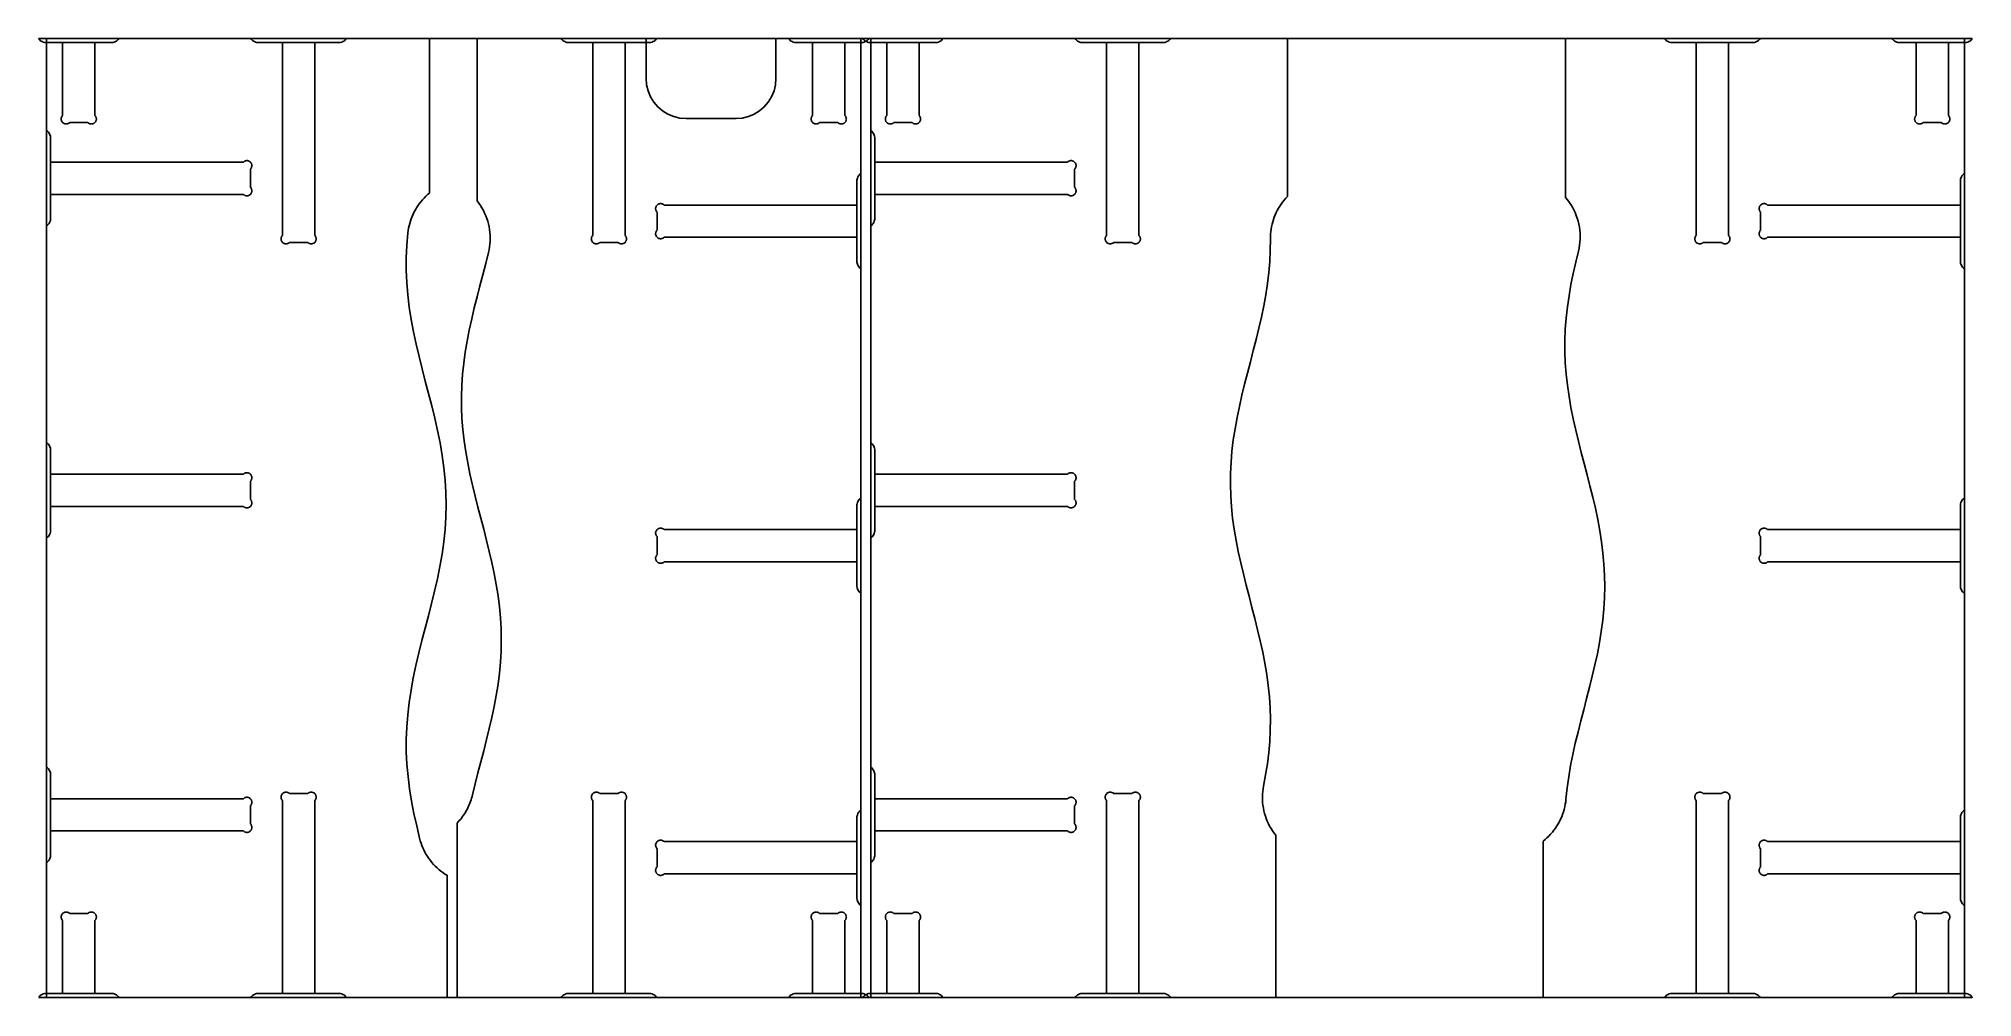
# Model space of a CAD drawing. Header units: inches. Extents: x -0.4 to 96.4, y 0 to 48.
import ezdxf

# ---------------------------------------------------------------- set-up
doc = ezdxf.new("R2010")
doc.units = ezdxf.units.IN

msp = doc.modelspace()

# ---------------------------------------------------------------- linework, layer by layer
at = {"layer": 'BRACKET_CUT_LINE', "color": 4}
for p, q in [((0.8, 47.8), (2.415, 47.8)), ((11.805, 47.8), (13.42, 47.8)), ((27.339, 47.8), (28.954, 47.8)), ((38.344, 47.8), (39.959, 47.8)), ((42.059, 47.8), (43.674, 47.8)), ((53.064, 47.8), (54.679, 47.8)), ((82.58, 47.8), (84.195, 47.8)), ((93.585, 47.8), (95.2, 47.8)), ((0.2, 40.205), (0.2, 41.82)), ((41.459, 40.205), (41.459, 41.82)), ((40.559, 39.67), (40.559, 38.055)), ((95.8, 39.67), (95.8, 38.055)), ((0.2, 24.58), (0.2, 26.195)), ((41.459, 24.58), (41.459, 26.195)), ((40.559, 23.42), (40.559, 21.805)), ((95.8, 23.42), (95.8, 21.805)), ((0.2, 8.33), (0.2, 9.945)), ((41.459, 8.33), (41.459, 9.945)), ((40.559, 7.795), (40.559, 6.18)), ((95.8, 7.795), (95.8, 6.18)), ((2.415, 0.2), (0.8, 0.2)), ((13.42, 0.2), (11.805, 0.2)), ((28.954, 0.2), (27.339, 0.2)), ((39.959, 0.2), (38.344, 0.2)), ((43.674, 0.2), (42.059, 0.2)), ((54.679, 0.2), (53.064, 0.2)), ((84.195, 0.2), (82.58, 0.2)), ((95.2, 0.2), (93.585, 0.2))]:
    msp.add_line(p, q, dxfattribs=at)
at = {"layer": 'BRACKET_OUTLINE', "color": 6}
for points in [[(3.615, 48), (3.578, 47.956), (3.535, 47.916), (3.489, 47.882), (3.439, 47.853), (3.385, 47.83), (3.33, 47.813), (3.273, 47.803), (3.215, 47.8), (2.415, 47.8), (2.415, 44.154), (2.431, 44.135), (2.446, 44.116), (2.459, 44.095), (2.469, 44.072), (2.477, 44.049), (2.483, 44.026), (2.487, 44.001), (2.488, 43.977), (2.487, 43.952), (2.483, 43.928), (2.477, 43.904), (2.469, 43.881), (2.459, 43.859), (2.446, 43.838), (2.431, 43.818), (2.415, 43.8), (2.397, 43.784), (2.377, 43.769), (2.356, 43.756), (2.334, 43.746), (2.311, 43.738), (2.287, 43.732), (2.263, 43.728), (2.238, 43.727), (2.214, 43.728), (2.189, 43.732), (2.166, 43.738), (2.143, 43.746), (2.12, 43.756), (2.099, 43.769), (2.08, 43.784), (2.061, 43.8), (1.154, 43.8), (1.135, 43.784), (1.116, 43.769), (1.095, 43.756), (1.072, 43.746), (1.049, 43.738), (1.026, 43.732), (1.001, 43.728), (0.977, 43.727), (0.952, 43.728), (0.928, 43.732), (0.904, 43.738), (0.881, 43.746), (0.859, 43.756), (0.838, 43.769), (0.818, 43.784), (0.8, 43.8), (0.784, 43.818), (0.769, 43.838), (0.756, 43.859), (0.746, 43.881), (0.738, 43.904), (0.732, 43.928), (0.728, 43.952), (0.727, 43.977), (0.728, 44.001), (0.732, 44.026), (0.738, 44.049), (0.746, 44.072), (0.756, 44.095), (0.769, 44.116), (0.784, 44.135), (0.8, 44.154), (0.8, 47.8), (0, 47.8), (-0.058, 47.803), (-0.115, 47.813), (-0.17, 47.83), (-0.224, 47.853), (-0.274, 47.882), (-0.32, 47.916), (-0.363, 47.956), (-0.4, 48), (3.615, 48)], [(15, 48), (14.963, 47.956), (14.92, 47.916), (14.874, 47.882), (14.824, 47.853), (14.77, 47.83), (14.715, 47.813), (14.658, 47.803), (14.6, 47.8), (13.42, 47.8), (13.42, 38.154), (13.436, 38.135), (13.451, 38.116), (13.464, 38.095), (13.474, 38.072), (13.482, 38.049), (13.488, 38.026), (13.492, 38.001), (13.493, 37.977), (13.492, 37.952), (13.488, 37.928), (13.482, 37.904), (13.474, 37.881), (13.464, 37.859), (13.451, 37.838), (13.436, 37.818), (13.42, 37.8), (13.402, 37.784), (13.382, 37.769), (13.361, 37.756), (13.339, 37.746), (13.316, 37.738), (13.292, 37.732), (13.268, 37.728), (13.243, 37.727), (13.219, 37.728), (13.194, 37.732), (13.171, 37.738), (13.148, 37.746), (13.125, 37.756), (13.104, 37.769), (13.085, 37.784), (13.066, 37.8), (12.159, 37.8), (12.14, 37.784), (12.121, 37.769), (12.1, 37.756), (12.077, 37.746), (12.054, 37.738), (12.031, 37.732), (12.006, 37.728), (11.982, 37.727), (11.957, 37.728), (11.933, 37.732), (11.909, 37.738), (11.886, 37.746), (11.864, 37.756), (11.843, 37.769), (11.823, 37.784), (11.805, 37.8), (11.789, 37.818), (11.774, 37.838), (11.761, 37.859), (11.751, 37.881), (11.743, 37.904), (11.737, 37.928), (11.733, 37.952), (11.732, 37.977), (11.733, 38.001), (11.737, 38.026), (11.743, 38.049), (11.751, 38.072), (11.761, 38.095), (11.774, 38.116), (11.789, 38.135), (11.805, 38.154), (11.805, 47.8), (10.625, 47.8), (10.567, 47.803), (10.51, 47.813), (10.455, 47.83), (10.401, 47.853), (10.351, 47.882), (10.305, 47.916), (10.262, 47.956), (10.225, 48), (15, 48)], [(30.534, 48), (30.497, 47.956), (30.455, 47.916), (30.408, 47.882), (30.358, 47.853), (30.305, 47.83), (30.249, 47.813), (30.192, 47.803), (30.134, 47.8), (28.954, 47.8), (28.954, 38.154), (28.971, 38.135), (28.985, 38.116), (28.998, 38.095), (29.009, 38.072), (29.017, 38.049), (29.023, 38.026), (29.026, 38.001), (29.028, 37.977), (29.026, 37.952), (29.023, 37.928), (29.017, 37.904), (29.009, 37.881), (28.998, 37.859), (28.985, 37.838), (28.971, 37.818), (28.954, 37.8), (28.936, 37.784), (28.917, 37.769), (28.895, 37.756), (28.873, 37.746), (28.85, 37.738), (28.826, 37.732), (28.802, 37.728), (28.778, 37.727), (28.753, 37.728), (28.729, 37.732), (28.705, 37.738), (28.682, 37.746), (28.66, 37.756), (28.639, 37.769), (28.619, 37.784), (28.601, 37.8), (27.693, 37.8), (27.675, 37.784), (27.655, 37.769), (27.634, 37.756), (27.612, 37.746), (27.589, 37.738), (27.565, 37.732), (27.541, 37.728), (27.516, 37.727), (27.492, 37.728), (27.467, 37.732), (27.444, 37.738), (27.421, 37.746), (27.398, 37.756), (27.377, 37.769), (27.358, 37.784), (27.339, 37.8), (27.323, 37.818), (27.308, 37.838), (27.296, 37.859), (27.285, 37.881), (27.277, 37.904), (27.271, 37.928), (27.267, 37.952), (27.266, 37.977), (27.267, 38.001), (27.271, 38.026), (27.277, 38.049), (27.285, 38.072), (27.296, 38.095), (27.308, 38.116), (27.323, 38.135), (27.339, 38.154), (27.339, 47.8), (26.159, 47.8), (26.102, 47.803), (26.045, 47.813), (25.989, 47.83), (25.936, 47.853), (25.886, 47.882), (25.839, 47.916), (25.797, 47.956), (25.759, 48), (30.534, 48)], [(41.159, 48), (41.122, 47.956), (41.08, 47.916), (41.033, 47.882), (40.983, 47.853), (40.93, 47.83), (40.874, 47.813), (40.817, 47.803), (40.759, 47.8), (39.959, 47.8), (39.959, 44.154), (39.976, 44.135), (39.99, 44.116), (40.003, 44.095), (40.014, 44.072), (40.022, 44.049), (40.028, 44.026), (40.031, 44.001), (40.033, 43.977), (40.031, 43.952), (40.028, 43.928), (40.022, 43.904), (40.014, 43.881), (40.003, 43.859), (39.99, 43.838), (39.976, 43.818), (39.959, 43.8), (39.941, 43.784), (39.922, 43.769), (39.9, 43.756), (39.878, 43.746), (39.855, 43.738), (39.831, 43.732), (39.807, 43.728), (39.783, 43.727), (39.758, 43.728), (39.734, 43.732), (39.71, 43.738), (39.687, 43.746), (39.665, 43.756), (39.644, 43.769), (39.624, 43.784), (39.606, 43.8), (38.698, 43.8), (38.68, 43.784), (38.66, 43.769), (38.639, 43.756), (38.617, 43.746), (38.594, 43.738), (38.57, 43.732), (38.546, 43.728), (38.521, 43.727), (38.497, 43.728), (38.472, 43.732), (38.449, 43.738), (38.426, 43.746), (38.403, 43.756), (38.382, 43.769), (38.363, 43.784), (38.344, 43.8), (38.328, 43.818), (38.313, 43.838), (38.301, 43.859), (38.29, 43.881), (38.282, 43.904), (38.276, 43.928), (38.272, 43.952), (38.271, 43.977), (38.272, 44.001), (38.276, 44.026), (38.282, 44.049), (38.29, 44.072), (38.301, 44.095), (38.313, 44.116), (38.328, 44.135), (38.344, 44.154), (38.344, 47.8), (37.544, 47.8), (37.487, 47.803), (37.43, 47.813), (37.374, 47.83), (37.321, 47.853), (37.271, 47.882), (37.224, 47.916), (37.182, 47.956), (37.144, 48), (41.159, 48)], [(44.874, 48), (44.837, 47.956), (44.795, 47.916), (44.748, 47.882), (44.698, 47.853), (44.645, 47.83), (44.589, 47.813), (44.532, 47.803), (44.474, 47.8), (43.674, 47.8), (43.674, 44.154), (43.691, 44.135), (43.705, 44.116), (43.718, 44.095), (43.729, 44.072), (43.737, 44.049), (43.743, 44.026), (43.746, 44.001), (43.748, 43.977), (43.746, 43.952), (43.743, 43.928), (43.737, 43.904), (43.729, 43.881), (43.718, 43.859), (43.705, 43.838), (43.691, 43.818), (43.674, 43.8), (43.656, 43.784), (43.637, 43.769), (43.615, 43.756), (43.593, 43.746), (43.57, 43.738), (43.546, 43.732), (43.522, 43.728), (43.498, 43.727), (43.473, 43.728), (43.449, 43.732), (43.425, 43.738), (43.402, 43.746), (43.38, 43.756), (43.359, 43.769), (43.339, 43.784), (43.321, 43.8), (42.413, 43.8), (42.395, 43.784), (42.375, 43.769), (42.354, 43.756), (42.332, 43.746), (42.309, 43.738), (42.285, 43.732), (42.261, 43.728), (42.236, 43.727), (42.212, 43.728), (42.187, 43.732), (42.164, 43.738), (42.141, 43.746), (42.118, 43.756), (42.097, 43.769), (42.078, 43.784), (42.059, 43.8), (42.043, 43.818), (42.028, 43.838), (42.016, 43.859), (42.005, 43.881), (41.997, 43.904), (41.991, 43.928), (41.987, 43.952), (41.986, 43.977), (41.987, 44.001), (41.991, 44.026), (41.997, 44.049), (42.005, 44.072), (42.016, 44.095), (42.028, 44.116), (42.043, 44.135), (42.059, 44.154), (42.059, 47.8), (41.259, 47.8), (41.202, 47.803), (41.145, 47.813), (41.089, 47.83), (41.036, 47.853), (40.986, 47.882), (40.939, 47.916), (40.897, 47.956), (40.859, 48), (44.874, 48)], [(56.259, 48), (56.222, 47.956), (56.18, 47.916), (56.133, 47.882), (56.083, 47.853), (56.03, 47.83), (55.974, 47.813), (55.917, 47.803), (55.859, 47.8), (54.679, 47.8), (54.679, 38.154), (54.696, 38.135), (54.71, 38.116), (54.723, 38.095), (54.734, 38.072), (54.742, 38.049), (54.748, 38.026), (54.751, 38.001), (54.753, 37.977), (54.751, 37.952), (54.748, 37.928), (54.742, 37.904), (54.734, 37.881), (54.723, 37.859), (54.71, 37.838), (54.696, 37.818), (54.679, 37.8), (54.661, 37.784), (54.642, 37.769), (54.62, 37.756), (54.598, 37.746), (54.575, 37.738), (54.551, 37.732), (54.527, 37.728), (54.503, 37.727), (54.478, 37.728), (54.454, 37.732), (54.43, 37.738), (54.407, 37.746), (54.385, 37.756), (54.364, 37.769), (54.344, 37.784), (54.326, 37.8), (53.418, 37.8), (53.4, 37.784), (53.38, 37.769), (53.359, 37.756), (53.337, 37.746), (53.314, 37.738), (53.29, 37.732), (53.266, 37.728), (53.241, 37.727), (53.217, 37.728), (53.192, 37.732), (53.169, 37.738), (53.146, 37.746), (53.123, 37.756), (53.102, 37.769), (53.083, 37.784), (53.064, 37.8), (53.048, 37.818), (53.033, 37.838), (53.021, 37.859), (53.01, 37.881), (53.002, 37.904), (52.996, 37.928), (52.992, 37.952), (52.991, 37.977), (52.992, 38.001), (52.996, 38.026), (53.002, 38.049), (53.01, 38.072), (53.021, 38.095), (53.033, 38.116), (53.048, 38.135), (53.064, 38.154), (53.064, 47.8), (51.884, 47.8), (51.827, 47.803), (51.77, 47.813), (51.714, 47.83), (51.661, 47.853), (51.611, 47.882), (51.564, 47.916), (51.522, 47.956), (51.484, 48), (56.259, 48)], [(85.775, 48), (85.738, 47.956), (85.695, 47.916), (85.649, 47.882), (85.599, 47.853), (85.545, 47.83), (85.49, 47.813), (85.433, 47.803), (85.375, 47.8), (84.195, 47.8), (84.195, 38.154), (84.211, 38.135), (84.226, 38.116), (84.239, 38.095), (84.249, 38.072), (84.257, 38.049), (84.263, 38.026), (84.267, 38.001), (84.268, 37.977), (84.267, 37.952), (84.263, 37.928), (84.257, 37.904), (84.249, 37.881), (84.239, 37.859), (84.226, 37.838), (84.211, 37.818), (84.195, 37.8), (84.177, 37.784), (84.157, 37.769), (84.136, 37.756), (84.114, 37.746), (84.091, 37.738), (84.067, 37.732), (84.043, 37.728), (84.018, 37.727), (83.994, 37.728), (83.969, 37.732), (83.946, 37.738), (83.923, 37.746), (83.9, 37.756), (83.879, 37.769), (83.86, 37.784), (83.841, 37.8), (82.934, 37.8), (82.915, 37.784), (82.896, 37.769), (82.875, 37.756), (82.852, 37.746), (82.829, 37.738), (82.806, 37.732), (82.781, 37.728), (82.757, 37.727), (82.732, 37.728), (82.708, 37.732), (82.684, 37.738), (82.661, 37.746), (82.639, 37.756), (82.618, 37.769), (82.598, 37.784), (82.58, 37.8), (82.564, 37.818), (82.549, 37.838), (82.536, 37.859), (82.526, 37.881), (82.518, 37.904), (82.512, 37.928), (82.508, 37.952), (82.507, 37.977), (82.508, 38.001), (82.512, 38.026), (82.518, 38.049), (82.526, 38.072), (82.536, 38.095), (82.549, 38.116), (82.564, 38.135), (82.58, 38.154), (82.58, 47.8), (81.4, 47.8), (81.342, 47.803), (81.285, 47.813), (81.23, 47.83), (81.176, 47.853), (81.126, 47.882), (81.08, 47.916), (81.037, 47.956), (81, 48), (85.775, 48)], [(96.4, 48), (96.363, 47.956), (96.32, 47.916), (96.274, 47.882), (96.224, 47.853), (96.17, 47.83), (96.115, 47.813), (96.058, 47.803), (96, 47.8), (95.2, 47.8), (95.2, 44.154), (95.216, 44.135), (95.231, 44.116), (95.244, 44.095), (95.254, 44.072), (95.262, 44.049), (95.268, 44.026), (95.272, 44.001), (95.273, 43.977), (95.272, 43.952), (95.268, 43.928), (95.262, 43.904), (95.254, 43.881), (95.244, 43.859), (95.231, 43.838), (95.216, 43.818), (95.2, 43.8), (95.182, 43.784), (95.162, 43.769), (95.141, 43.756), (95.119, 43.746), (95.096, 43.738), (95.072, 43.732), (95.048, 43.728), (95.023, 43.727), (94.999, 43.728), (94.974, 43.732), (94.951, 43.738), (94.928, 43.746), (94.905, 43.756), (94.884, 43.769), (94.865, 43.784), (94.846, 43.8), (93.939, 43.8), (93.92, 43.784), (93.901, 43.769), (93.88, 43.756), (93.857, 43.746), (93.834, 43.738), (93.811, 43.732), (93.786, 43.728), (93.762, 43.727), (93.737, 43.728), (93.713, 43.732), (93.689, 43.738), (93.666, 43.746), (93.644, 43.756), (93.623, 43.769), (93.603, 43.784), (93.585, 43.8), (93.569, 43.818), (93.554, 43.838), (93.541, 43.859), (93.531, 43.881), (93.523, 43.904), (93.517, 43.928), (93.513, 43.952), (93.512, 43.977), (93.513, 44.001), (93.517, 44.026), (93.523, 44.049), (93.531, 44.072), (93.541, 44.095), (93.554, 44.116), (93.569, 44.135), (93.585, 44.154), (93.585, 47.8), (92.785, 47.8), (92.727, 47.803), (92.67, 47.813), (92.615, 47.83), (92.561, 47.853), (92.511, 47.882), (92.465, 47.916), (92.422, 47.956), (92.385, 48), (96.4, 48)], [(0, 43.4), (0.044, 43.363), (0.084, 43.32), (0.118, 43.274), (0.147, 43.224), (0.17, 43.17), (0.187, 43.115), (0.197, 43.058), (0.2, 43), (0.2, 41.82), (9.846, 41.82), (9.865, 41.836), (9.884, 41.851), (9.905, 41.864), (9.928, 41.874), (9.951, 41.882), (9.974, 41.888), (9.999, 41.892), (10.023, 41.893), (10.048, 41.892), (10.072, 41.888), (10.096, 41.882), (10.119, 41.874), (10.141, 41.864), (10.162, 41.851), (10.182, 41.836), (10.2, 41.82), (10.216, 41.802), (10.231, 41.782), (10.244, 41.761), (10.254, 41.739), (10.262, 41.716), (10.268, 41.692), (10.272, 41.668), (10.273, 41.643), (10.272, 41.619), (10.268, 41.594), (10.262, 41.571), (10.254, 41.548), (10.244, 41.525), (10.231, 41.504), (10.216, 41.485), (10.2, 41.466), (10.2, 40.559), (10.216, 40.54), (10.231, 40.521), (10.244, 40.5), (10.254, 40.477), (10.262, 40.454), (10.268, 40.431), (10.272, 40.406), (10.273, 40.382), (10.272, 40.357), (10.268, 40.333), (10.262, 40.309), (10.254, 40.286), (10.244, 40.264), (10.231, 40.243), (10.216, 40.223), (10.2, 40.205), (10.182, 40.189), (10.162, 40.174), (10.141, 40.161), (10.119, 40.151), (10.096, 40.143), (10.072, 40.137), (10.048, 40.133), (10.023, 40.132), (9.999, 40.133), (9.974, 40.137), (9.951, 40.143), (9.928, 40.151), (9.905, 40.161), (9.884, 40.174), (9.865, 40.189), (9.846, 40.205), (0.2, 40.205), (0.2, 39.025), (0.197, 38.967), (0.187, 38.91), (0.17, 38.855), (0.147, 38.801), (0.118, 38.751), (0.084, 38.705), (0.044, 38.662), (0, 38.625), (0, 43.4)], [(41.259, 43.4), (41.304, 43.363), (41.343, 43.32), (41.378, 43.274), (41.407, 43.224), (41.429, 43.17), (41.446, 43.115), (41.456, 43.058), (41.459, 43), (41.459, 41.82), (51.106, 41.82), (51.124, 41.836), (51.144, 41.851), (51.165, 41.864), (51.187, 41.874), (51.21, 41.882), (51.234, 41.888), (51.258, 41.892), (51.283, 41.893), (51.307, 41.892), (51.331, 41.888), (51.355, 41.882), (51.378, 41.874), (51.4, 41.864), (51.422, 41.851), (51.441, 41.836), (51.459, 41.82), (51.476, 41.802), (51.49, 41.782), (51.503, 41.761), (51.514, 41.739), (51.522, 41.716), (51.528, 41.692), (51.531, 41.668), (51.533, 41.643), (51.531, 41.619), (51.528, 41.594), (51.522, 41.571), (51.514, 41.548), (51.503, 41.525), (51.49, 41.504), (51.476, 41.485), (51.459, 41.466), (51.459, 40.559), (51.476, 40.54), (51.49, 40.521), (51.503, 40.5), (51.514, 40.477), (51.522, 40.454), (51.528, 40.431), (51.531, 40.406), (51.533, 40.382), (51.531, 40.357), (51.528, 40.333), (51.522, 40.309), (51.514, 40.286), (51.503, 40.264), (51.49, 40.243), (51.476, 40.223), (51.459, 40.205), (51.441, 40.189), (51.422, 40.174), (51.4, 40.161), (51.378, 40.151), (51.355, 40.143), (51.331, 40.137), (51.307, 40.133), (51.283, 40.132), (51.258, 40.133), (51.234, 40.137), (51.21, 40.143), (51.187, 40.151), (51.165, 40.161), (51.144, 40.174), (51.124, 40.189), (51.106, 40.205), (41.459, 40.205), (41.459, 39.025), (41.456, 38.967), (41.446, 38.91), (41.429, 38.855), (41.407, 38.801), (41.378, 38.751), (41.343, 38.705), (41.304, 38.662), (41.259, 38.625), (41.259, 43.4)], [(40.759, 36.475), (40.715, 36.512), (40.676, 36.555), (40.641, 36.601), (40.612, 36.651), (40.589, 36.705), (40.573, 36.76), (40.563, 36.817), (40.559, 36.875), (40.559, 38.055), (30.913, 38.055), (30.895, 38.039), (30.875, 38.024), (30.854, 38.011), (30.832, 38.001), (30.809, 37.993), (30.785, 37.987), (30.761, 37.983), (30.736, 37.982), (30.712, 37.983), (30.687, 37.987), (30.664, 37.993), (30.641, 38.001), (30.618, 38.011), (30.597, 38.024), (30.578, 38.039), (30.559, 38.055), (30.543, 38.073), (30.528, 38.093), (30.516, 38.114), (30.505, 38.136), (30.497, 38.159), (30.491, 38.183), (30.487, 38.207), (30.486, 38.232), (30.487, 38.256), (30.491, 38.281), (30.497, 38.304), (30.505, 38.327), (30.516, 38.35), (30.528, 38.371), (30.543, 38.39), (30.559, 38.409), (30.559, 39.316), (30.543, 39.335), (30.528, 39.354), (30.516, 39.375), (30.505, 39.398), (30.497, 39.421), (30.491, 39.444), (30.487, 39.469), (30.486, 39.493), (30.487, 39.518), (30.491, 39.542), (30.497, 39.566), (30.505, 39.589), (30.516, 39.611), (30.528, 39.632), (30.543, 39.652), (30.559, 39.67), (30.578, 39.686), (30.597, 39.701), (30.618, 39.714), (30.641, 39.724), (30.664, 39.732), (30.687, 39.738), (30.712, 39.742), (30.736, 39.743), (30.761, 39.742), (30.785, 39.738), (30.809, 39.732), (30.832, 39.724), (30.854, 39.714), (30.875, 39.701), (30.895, 39.686), (30.913, 39.67), (40.559, 39.67), (40.559, 40.85), (40.563, 40.908), (40.573, 40.965), (40.589, 41.02), (40.612, 41.074), (40.641, 41.124), (40.676, 41.17), (40.715, 41.213), (40.759, 41.25), (40.759, 36.475)], [(96, 36.475), (95.956, 36.512), (95.916, 36.555), (95.882, 36.601), (95.853, 36.651), (95.83, 36.705), (95.813, 36.76), (95.803, 36.817), (95.8, 36.875), (95.8, 38.055), (86.154, 38.055), (86.135, 38.039), (86.116, 38.024), (86.095, 38.011), (86.072, 38.001), (86.049, 37.993), (86.026, 37.987), (86.001, 37.983), (85.977, 37.982), (85.952, 37.983), (85.928, 37.987), (85.904, 37.993), (85.881, 38.001), (85.859, 38.011), (85.838, 38.024), (85.818, 38.039), (85.8, 38.055), (85.784, 38.073), (85.769, 38.093), (85.756, 38.114), (85.746, 38.136), (85.738, 38.159), (85.732, 38.183), (85.728, 38.207), (85.727, 38.232), (85.728, 38.256), (85.732, 38.281), (85.738, 38.304), (85.746, 38.327), (85.756, 38.35), (85.769, 38.371), (85.784, 38.39), (85.8, 38.409), (85.8, 39.316), (85.784, 39.335), (85.769, 39.354), (85.756, 39.375), (85.746, 39.398), (85.738, 39.421), (85.732, 39.444), (85.728, 39.469), (85.727, 39.493), (85.728, 39.518), (85.732, 39.542), (85.738, 39.566), (85.746, 39.589), (85.756, 39.611), (85.769, 39.632), (85.784, 39.652), (85.8, 39.67), (85.818, 39.686), (85.838, 39.701), (85.859, 39.714), (85.881, 39.724), (85.904, 39.732), (85.928, 39.738), (85.952, 39.742), (85.977, 39.743), (86.001, 39.742), (86.026, 39.738), (86.049, 39.732), (86.072, 39.724), (86.095, 39.714), (86.116, 39.701), (86.135, 39.686), (86.154, 39.67), (95.8, 39.67), (95.8, 40.85), (95.803, 40.908), (95.813, 40.965), (95.83, 41.02), (95.853, 41.074), (95.882, 41.124), (95.916, 41.17), (95.956, 41.213), (96, 41.25), (96, 36.475)], [(0, 27.775), (0.044, 27.738), (0.084, 27.695), (0.118, 27.649), (0.147, 27.599), (0.17, 27.545), (0.187, 27.49), (0.197, 27.433), (0.2, 27.375), (0.2, 26.195), (9.846, 26.195), (9.865, 26.211), (9.884, 26.226), (9.905, 26.239), (9.928, 26.249), (9.951, 26.257), (9.974, 26.263), (9.999, 26.267), (10.023, 26.268), (10.048, 26.267), (10.072, 26.263), (10.096, 26.257), (10.119, 26.249), (10.141, 26.239), (10.162, 26.226), (10.182, 26.211), (10.2, 26.195), (10.216, 26.177), (10.231, 26.157), (10.244, 26.136), (10.254, 26.114), (10.262, 26.091), (10.268, 26.067), (10.272, 26.043), (10.273, 26.018), (10.272, 25.994), (10.268, 25.969), (10.262, 25.946), (10.254, 25.923), (10.244, 25.9), (10.231, 25.879), (10.216, 25.86), (10.2, 25.841), (10.2, 24.934), (10.216, 24.915), (10.231, 24.896), (10.244, 24.875), (10.254, 24.852), (10.262, 24.829), (10.268, 24.806), (10.272, 24.781), (10.273, 24.757), (10.272, 24.732), (10.268, 24.708), (10.262, 24.684), (10.254, 24.661), (10.244, 24.639), (10.231, 24.618), (10.216, 24.598), (10.2, 24.58), (10.182, 24.564), (10.162, 24.549), (10.141, 24.536), (10.119, 24.526), (10.096, 24.518), (10.072, 24.512), (10.048, 24.508), (10.023, 24.507), (9.999, 24.508), (9.974, 24.512), (9.951, 24.518), (9.928, 24.526), (9.905, 24.536), (9.884, 24.549), (9.865, 24.564), (9.846, 24.58), (0.2, 24.58), (0.2, 23.4), (0.197, 23.342), (0.187, 23.285), (0.17, 23.23), (0.147, 23.176), (0.118, 23.126), (0.084, 23.08), (0.044, 23.037), (0, 23), (0, 27.775)], [(41.259, 27.775), (41.304, 27.738), (41.343, 27.695), (41.378, 27.649), (41.407, 27.599), (41.429, 27.545), (41.446, 27.49), (41.456, 27.433), (41.459, 27.375), (41.459, 26.195), (51.106, 26.195), (51.124, 26.211), (51.144, 26.226), (51.165, 26.239), (51.187, 26.249), (51.21, 26.257), (51.234, 26.263), (51.258, 26.267), (51.283, 26.268), (51.307, 26.267), (51.331, 26.263), (51.355, 26.257), (51.378, 26.249), (51.4, 26.239), (51.422, 26.226), (51.441, 26.211), (51.459, 26.195), (51.476, 26.177), (51.49, 26.157), (51.503, 26.136), (51.514, 26.114), (51.522, 26.091), (51.528, 26.067), (51.531, 26.043), (51.533, 26.018), (51.531, 25.994), (51.528, 25.969), (51.522, 25.946), (51.514, 25.923), (51.503, 25.9), (51.49, 25.879), (51.476, 25.86), (51.459, 25.841), (51.459, 24.934), (51.476, 24.915), (51.49, 24.896), (51.503, 24.875), (51.514, 24.852), (51.522, 24.829), (51.528, 24.806), (51.531, 24.781), (51.533, 24.757), (51.531, 24.732), (51.528, 24.708), (51.522, 24.684), (51.514, 24.661), (51.503, 24.639), (51.49, 24.618), (51.476, 24.598), (51.459, 24.58), (51.441, 24.564), (51.422, 24.549), (51.4, 24.536), (51.378, 24.526), (51.355, 24.518), (51.331, 24.512), (51.307, 24.508), (51.283, 24.507), (51.258, 24.508), (51.234, 24.512), (51.21, 24.518), (51.187, 24.526), (51.165, 24.536), (51.144, 24.549), (51.124, 24.564), (51.106, 24.58), (41.459, 24.58), (41.459, 23.4), (41.456, 23.342), (41.446, 23.285), (41.429, 23.23), (41.407, 23.176), (41.378, 23.126), (41.343, 23.08), (41.304, 23.037), (41.259, 23), (41.259, 27.775)], [(40.759, 20.225), (40.715, 20.262), (40.676, 20.305), (40.641, 20.351), (40.612, 20.401), (40.589, 20.455), (40.573, 20.51), (40.563, 20.567), (40.559, 20.625), (40.559, 21.805), (30.913, 21.805), (30.895, 21.789), (30.875, 21.774), (30.854, 21.761), (30.832, 21.751), (30.809, 21.743), (30.785, 21.737), (30.761, 21.733), (30.736, 21.732), (30.712, 21.733), (30.687, 21.737), (30.664, 21.743), (30.641, 21.751), (30.618, 21.761), (30.597, 21.774), (30.578, 21.789), (30.559, 21.805), (30.543, 21.823), (30.528, 21.843), (30.516, 21.864), (30.505, 21.886), (30.497, 21.909), (30.491, 21.933), (30.487, 21.957), (30.486, 21.982), (30.487, 22.006), (30.491, 22.031), (30.497, 22.054), (30.505, 22.077), (30.516, 22.1), (30.528, 22.121), (30.543, 22.14), (30.559, 22.159), (30.559, 23.066), (30.543, 23.085), (30.528, 23.104), (30.516, 23.125), (30.505, 23.148), (30.497, 23.171), (30.491, 23.194), (30.487, 23.219), (30.486, 23.243), (30.487, 23.268), (30.491, 23.292), (30.497, 23.316), (30.505, 23.339), (30.516, 23.361), (30.528, 23.382), (30.543, 23.402), (30.559, 23.42), (30.578, 23.436), (30.597, 23.451), (30.618, 23.464), (30.641, 23.474), (30.664, 23.482), (30.687, 23.488), (30.712, 23.492), (30.736, 23.493), (30.761, 23.492), (30.785, 23.488), (30.809, 23.482), (30.832, 23.474), (30.854, 23.464), (30.875, 23.451), (30.895, 23.436), (30.913, 23.42), (40.559, 23.42), (40.559, 24.6), (40.563, 24.658), (40.573, 24.715), (40.589, 24.77), (40.612, 24.824), (40.641, 24.874), (40.676, 24.92), (40.715, 24.963), (40.759, 25), (40.759, 20.225)], [(96, 20.225), (95.956, 20.262), (95.916, 20.305), (95.882, 20.351), (95.853, 20.401), (95.83, 20.455), (95.813, 20.51), (95.803, 20.567), (95.8, 20.625), (95.8, 21.805), (86.154, 21.805), (86.135, 21.789), (86.116, 21.774), (86.095, 21.761), (86.072, 21.751), (86.049, 21.743), (86.026, 21.737), (86.001, 21.733), (85.977, 21.732), (85.952, 21.733), (85.928, 21.737), (85.904, 21.743), (85.881, 21.751), (85.859, 21.761), (85.838, 21.774), (85.818, 21.789), (85.8, 21.805), (85.784, 21.823), (85.769, 21.843), (85.756, 21.864), (85.746, 21.886), (85.738, 21.909), (85.732, 21.933), (85.728, 21.957), (85.727, 21.982), (85.728, 22.006), (85.732, 22.031), (85.738, 22.054), (85.746, 22.077), (85.756, 22.1), (85.769, 22.121), (85.784, 22.14), (85.8, 22.159), (85.8, 23.066), (85.784, 23.085), (85.769, 23.104), (85.756, 23.125), (85.746, 23.148), (85.738, 23.171), (85.732, 23.194), (85.728, 23.219), (85.727, 23.243), (85.728, 23.268), (85.732, 23.292), (85.738, 23.316), (85.746, 23.339), (85.756, 23.361), (85.769, 23.382), (85.784, 23.402), (85.8, 23.42), (85.818, 23.436), (85.838, 23.451), (85.859, 23.464), (85.881, 23.474), (85.904, 23.482), (85.928, 23.488), (85.952, 23.492), (85.977, 23.493), (86.001, 23.492), (86.026, 23.488), (86.049, 23.482), (86.072, 23.474), (86.095, 23.464), (86.116, 23.451), (86.135, 23.436), (86.154, 23.42), (95.8, 23.42), (95.8, 24.6), (95.803, 24.658), (95.813, 24.715), (95.83, 24.77), (95.853, 24.824), (95.882, 24.874), (95.916, 24.92), (95.956, 24.963), (96, 25), (96, 20.225)], [(0, 11.525), (0.044, 11.488), (0.084, 11.445), (0.118, 11.399), (0.147, 11.349), (0.17, 11.295), (0.187, 11.24), (0.197, 11.183), (0.2, 11.125), (0.2, 9.945), (9.846, 9.945), (9.865, 9.961), (9.884, 9.976), (9.905, 9.989), (9.928, 9.999), (9.951, 10.007), (9.974, 10.013), (9.999, 10.017), (10.023, 10.018), (10.048, 10.017), (10.072, 10.013), (10.096, 10.007), (10.119, 9.999), (10.141, 9.989), (10.162, 9.976), (10.182, 9.961), (10.2, 9.945), (10.216, 9.927), (10.231, 9.907), (10.244, 9.886), (10.254, 9.864), (10.262, 9.841), (10.268, 9.817), (10.272, 9.793), (10.273, 9.768), (10.272, 9.744), (10.268, 9.719), (10.262, 9.696), (10.254, 9.673), (10.244, 9.65), (10.231, 9.629), (10.216, 9.61), (10.2, 9.591), (10.2, 8.684), (10.216, 8.665), (10.231, 8.646), (10.244, 8.625), (10.254, 8.602), (10.262, 8.579), (10.268, 8.556), (10.272, 8.531), (10.273, 8.507), (10.272, 8.482), (10.268, 8.458), (10.262, 8.434), (10.254, 8.411), (10.244, 8.389), (10.231, 8.368), (10.216, 8.348), (10.2, 8.33), (10.182, 8.314), (10.162, 8.299), (10.141, 8.286), (10.119, 8.276), (10.096, 8.268), (10.072, 8.262), (10.048, 8.258), (10.023, 8.257), (9.999, 8.258), (9.974, 8.262), (9.951, 8.268), (9.928, 8.276), (9.905, 8.286), (9.884, 8.299), (9.865, 8.314), (9.846, 8.33), (0.2, 8.33), (0.2, 7.15), (0.197, 7.092), (0.187, 7.035), (0.17, 6.98), (0.147, 6.926), (0.118, 6.876), (0.084, 6.83), (0.044, 6.787), (0, 6.75), (0, 11.525)], [(41.259, 11.525), (41.304, 11.488), (41.343, 11.445), (41.378, 11.399), (41.407, 11.349), (41.429, 11.295), (41.446, 11.24), (41.456, 11.183), (41.459, 11.125), (41.459, 9.945), (51.106, 9.945), (51.124, 9.961), (51.144, 9.976), (51.165, 9.989), (51.187, 9.999), (51.21, 10.007), (51.234, 10.013), (51.258, 10.017), (51.283, 10.018), (51.307, 10.017), (51.331, 10.013), (51.355, 10.007), (51.378, 9.999), (51.4, 9.989), (51.422, 9.976), (51.441, 9.961), (51.459, 9.945), (51.476, 9.927), (51.49, 9.907), (51.503, 9.886), (51.514, 9.864), (51.522, 9.841), (51.528, 9.817), (51.531, 9.793), (51.533, 9.768), (51.531, 9.744), (51.528, 9.719), (51.522, 9.696), (51.514, 9.673), (51.503, 9.65), (51.49, 9.629), (51.476, 9.61), (51.459, 9.591), (51.459, 8.684), (51.476, 8.665), (51.49, 8.646), (51.503, 8.625), (51.514, 8.602), (51.522, 8.579), (51.528, 8.556), (51.531, 8.531), (51.533, 8.507), (51.531, 8.482), (51.528, 8.458), (51.522, 8.434), (51.514, 8.411), (51.503, 8.389), (51.49, 8.368), (51.476, 8.348), (51.459, 8.33), (51.441, 8.314), (51.422, 8.299), (51.4, 8.286), (51.378, 8.276), (51.355, 8.268), (51.331, 8.262), (51.307, 8.258), (51.283, 8.257), (51.258, 8.258), (51.234, 8.262), (51.21, 8.268), (51.187, 8.276), (51.165, 8.286), (51.144, 8.299), (51.124, 8.314), (51.106, 8.33), (41.459, 8.33), (41.459, 7.15), (41.456, 7.092), (41.446, 7.035), (41.429, 6.98), (41.407, 6.926), (41.378, 6.876), (41.343, 6.83), (41.304, 6.787), (41.259, 6.75), (41.259, 11.525)], [(10.225, 0), (10.262, 0.044), (10.305, 0.084), (10.351, 0.118), (10.401, 0.147), (10.455, 0.17), (10.51, 0.187), (10.567, 0.197), (10.625, 0.2), (11.805, 0.2), (11.805, 9.846), (11.789, 9.865), (11.774, 9.884), (11.761, 9.905), (11.751, 9.928), (11.743, 9.951), (11.737, 9.974), (11.733, 9.999), (11.732, 10.023), (11.733, 10.048), (11.737, 10.072), (11.743, 10.096), (11.751, 10.119), (11.761, 10.141), (11.774, 10.162), (11.789, 10.182), (11.805, 10.2), (11.823, 10.216), (11.843, 10.231), (11.864, 10.244), (11.886, 10.254), (11.909, 10.262), (11.933, 10.268), (11.957, 10.272), (11.982, 10.273), (12.006, 10.272), (12.031, 10.268), (12.054, 10.262), (12.077, 10.254), (12.1, 10.244), (12.121, 10.231), (12.14, 10.216), (12.159, 10.2), (13.066, 10.2), (13.085, 10.216), (13.104, 10.231), (13.125, 10.244), (13.148, 10.254), (13.171, 10.262), (13.194, 10.268), (13.219, 10.272), (13.243, 10.273), (13.268, 10.272), (13.292, 10.268), (13.316, 10.262), (13.339, 10.254), (13.361, 10.244), (13.382, 10.231), (13.402, 10.216), (13.42, 10.2), (13.436, 10.182), (13.451, 10.162), (13.464, 10.141), (13.474, 10.119), (13.482, 10.096), (13.488, 10.072), (13.492, 10.048), (13.493, 10.023), (13.492, 9.999), (13.488, 9.974), (13.482, 9.951), (13.474, 9.928), (13.464, 9.905), (13.451, 9.884), (13.436, 9.865), (13.42, 9.846), (13.42, 0.2), (14.6, 0.2), (14.658, 0.197), (14.715, 0.187), (14.77, 0.17), (14.824, 0.147), (14.874, 0.118), (14.92, 0.084), (14.963, 0.044), (15, 0), (10.225, 0)], [(25.759, 0), (25.797, 0.044), (25.839, 0.084), (25.886, 0.118), (25.936, 0.147), (25.989, 0.17), (26.045, 0.187), (26.102, 0.197), (26.159, 0.2), (27.339, 0.2), (27.339, 9.846), (27.323, 9.865), (27.308, 9.884), (27.296, 9.905), (27.285, 9.928), (27.277, 9.951), (27.271, 9.974), (27.267, 9.999), (27.266, 10.023), (27.267, 10.048), (27.271, 10.072), (27.277, 10.096), (27.285, 10.119), (27.296, 10.141), (27.308, 10.162), (27.323, 10.182), (27.339, 10.2), (27.358, 10.216), (27.377, 10.231), (27.398, 10.244), (27.421, 10.254), (27.444, 10.262), (27.467, 10.268), (27.492, 10.272), (27.516, 10.273), (27.541, 10.272), (27.565, 10.268), (27.589, 10.262), (27.612, 10.254), (27.634, 10.244), (27.655, 10.231), (27.675, 10.216), (27.693, 10.2), (28.601, 10.2), (28.619, 10.216), (28.639, 10.231), (28.66, 10.244), (28.682, 10.254), (28.705, 10.262), (28.729, 10.268), (28.753, 10.272), (28.778, 10.273), (28.802, 10.272), (28.826, 10.268), (28.85, 10.262), (28.873, 10.254), (28.895, 10.244), (28.917, 10.231), (28.936, 10.216), (28.954, 10.2), (28.971, 10.182), (28.985, 10.162), (28.998, 10.141), (29.009, 10.119), (29.017, 10.096), (29.023, 10.072), (29.026, 10.048), (29.028, 10.023), (29.026, 9.999), (29.023, 9.974), (29.017, 9.951), (29.009, 9.928), (28.998, 9.905), (28.985, 9.884), (28.971, 9.865), (28.954, 9.846), (28.954, 0.2), (30.134, 0.2), (30.192, 0.197), (30.249, 0.187), (30.305, 0.17), (30.358, 0.147), (30.408, 0.118), (30.455, 0.084), (30.497, 0.044), (30.534, 0), (25.759, 0)], [(51.484, 0), (51.522, 0.044), (51.564, 0.084), (51.611, 0.118), (51.661, 0.147), (51.714, 0.17), (51.77, 0.187), (51.827, 0.197), (51.884, 0.2), (53.064, 0.2), (53.064, 9.846), (53.048, 9.865), (53.033, 9.884), (53.021, 9.905), (53.01, 9.928), (53.002, 9.951), (52.996, 9.974), (52.992, 9.999), (52.991, 10.023), (52.992, 10.048), (52.996, 10.072), (53.002, 10.096), (53.01, 10.119), (53.021, 10.141), (53.033, 10.162), (53.048, 10.182), (53.064, 10.2), (53.083, 10.216), (53.102, 10.231), (53.123, 10.244), (53.146, 10.254), (53.169, 10.262), (53.192, 10.268), (53.217, 10.272), (53.241, 10.273), (53.266, 10.272), (53.29, 10.268), (53.314, 10.262), (53.337, 10.254), (53.359, 10.244), (53.38, 10.231), (53.4, 10.216), (53.418, 10.2), (54.326, 10.2), (54.344, 10.216), (54.364, 10.231), (54.385, 10.244), (54.407, 10.254), (54.43, 10.262), (54.454, 10.268), (54.478, 10.272), (54.503, 10.273), (54.527, 10.272), (54.551, 10.268), (54.575, 10.262), (54.598, 10.254), (54.62, 10.244), (54.642, 10.231), (54.661, 10.216), (54.679, 10.2), (54.696, 10.182), (54.71, 10.162), (54.723, 10.141), (54.734, 10.119), (54.742, 10.096), (54.748, 10.072), (54.751, 10.048), (54.753, 10.023), (54.751, 9.999), (54.748, 9.974), (54.742, 9.951), (54.734, 9.928), (54.723, 9.905), (54.71, 9.884), (54.696, 9.865), (54.679, 9.846), (54.679, 0.2), (55.859, 0.2), (55.917, 0.197), (55.974, 0.187), (56.03, 0.17), (56.083, 0.147), (56.133, 0.118), (56.18, 0.084), (56.222, 0.044), (56.259, 0), (51.484, 0)], [(81, 0), (81.037, 0.044), (81.08, 0.084), (81.126, 0.118), (81.176, 0.147), (81.23, 0.17), (81.285, 0.187), (81.342, 0.197), (81.4, 0.2), (82.58, 0.2), (82.58, 9.846), (82.564, 9.865), (82.549, 9.884), (82.536, 9.905), (82.526, 9.928), (82.518, 9.951), (82.512, 9.974), (82.508, 9.999), (82.507, 10.023), (82.508, 10.048), (82.512, 10.072), (82.518, 10.096), (82.526, 10.119), (82.536, 10.141), (82.549, 10.162), (82.564, 10.182), (82.58, 10.2), (82.598, 10.216), (82.618, 10.231), (82.639, 10.244), (82.661, 10.254), (82.684, 10.262), (82.708, 10.268), (82.732, 10.272), (82.757, 10.273), (82.781, 10.272), (82.806, 10.268), (82.829, 10.262), (82.852, 10.254), (82.875, 10.244), (82.896, 10.231), (82.915, 10.216), (82.934, 10.2), (83.841, 10.2), (83.86, 10.216), (83.879, 10.231), (83.9, 10.244), (83.923, 10.254), (83.946, 10.262), (83.969, 10.268), (83.994, 10.272), (84.018, 10.273), (84.043, 10.272), (84.067, 10.268), (84.091, 10.262), (84.114, 10.254), (84.136, 10.244), (84.157, 10.231), (84.177, 10.216), (84.195, 10.2), (84.211, 10.182), (84.226, 10.162), (84.239, 10.141), (84.249, 10.119), (84.257, 10.096), (84.263, 10.072), (84.267, 10.048), (84.268, 10.023), (84.267, 9.999), (84.263, 9.974), (84.257, 9.951), (84.249, 9.928), (84.239, 9.905), (84.226, 9.884), (84.211, 9.865), (84.195, 9.846), (84.195, 0.2), (85.375, 0.2), (85.433, 0.197), (85.49, 0.187), (85.545, 0.17), (85.599, 0.147), (85.649, 0.118), (85.695, 0.084), (85.738, 0.044), (85.775, 0), (81, 0)], [(40.759, 4.6), (40.715, 4.637), (40.676, 4.68), (40.641, 4.726), (40.612, 4.776), (40.589, 4.83), (40.573, 4.885), (40.563, 4.942), (40.559, 5), (40.559, 6.18), (30.913, 6.18), (30.895, 6.164), (30.875, 6.149), (30.854, 6.136), (30.832, 6.126), (30.809, 6.118), (30.785, 6.112), (30.761, 6.108), (30.736, 6.107), (30.712, 6.108), (30.687, 6.112), (30.664, 6.118), (30.641, 6.126), (30.618, 6.136), (30.597, 6.149), (30.578, 6.164), (30.559, 6.18), (30.543, 6.198), (30.528, 6.218), (30.516, 6.239), (30.505, 6.261), (30.497, 6.284), (30.491, 6.308), (30.487, 6.332), (30.486, 6.357), (30.487, 6.381), (30.491, 6.406), (30.497, 6.429), (30.505, 6.452), (30.516, 6.475), (30.528, 6.496), (30.543, 6.515), (30.559, 6.534), (30.559, 7.441), (30.543, 7.46), (30.528, 7.479), (30.516, 7.5), (30.505, 7.523), (30.497, 7.546), (30.491, 7.569), (30.487, 7.594), (30.486, 7.618), (30.487, 7.643), (30.491, 7.667), (30.497, 7.691), (30.505, 7.714), (30.516, 7.736), (30.528, 7.757), (30.543, 7.777), (30.559, 7.795), (30.578, 7.811), (30.597, 7.826), (30.618, 7.839), (30.641, 7.849), (30.664, 7.857), (30.687, 7.863), (30.712, 7.867), (30.736, 7.868), (30.761, 7.867), (30.785, 7.863), (30.809, 7.857), (30.832, 7.849), (30.854, 7.839), (30.875, 7.826), (30.895, 7.811), (30.913, 7.795), (40.559, 7.795), (40.559, 8.975), (40.563, 9.033), (40.573, 9.09), (40.589, 9.145), (40.612, 9.199), (40.641, 9.249), (40.676, 9.295), (40.715, 9.338), (40.759, 9.375), (40.759, 4.6)], [(96, 4.6), (95.956, 4.637), (95.916, 4.68), (95.882, 4.726), (95.853, 4.776), (95.83, 4.83), (95.813, 4.885), (95.803, 4.942), (95.8, 5), (95.8, 6.18), (86.154, 6.18), (86.135, 6.164), (86.116, 6.149), (86.095, 6.136), (86.072, 6.126), (86.049, 6.118), (86.026, 6.112), (86.001, 6.108), (85.977, 6.107), (85.952, 6.108), (85.928, 6.112), (85.904, 6.118), (85.881, 6.126), (85.859, 6.136), (85.838, 6.149), (85.818, 6.164), (85.8, 6.18), (85.784, 6.198), (85.769, 6.218), (85.756, 6.239), (85.746, 6.261), (85.738, 6.284), (85.732, 6.308), (85.728, 6.332), (85.727, 6.357), (85.728, 6.381), (85.732, 6.406), (85.738, 6.429), (85.746, 6.452), (85.756, 6.475), (85.769, 6.496), (85.784, 6.515), (85.8, 6.534), (85.8, 7.441), (85.784, 7.46), (85.769, 7.479), (85.756, 7.5), (85.746, 7.523), (85.738, 7.546), (85.732, 7.569), (85.728, 7.594), (85.727, 7.618), (85.728, 7.643), (85.732, 7.667), (85.738, 7.691), (85.746, 7.714), (85.756, 7.736), (85.769, 7.757), (85.784, 7.777), (85.8, 7.795), (85.818, 7.811), (85.838, 7.826), (85.859, 7.839), (85.881, 7.849), (85.904, 7.857), (85.928, 7.863), (85.952, 7.867), (85.977, 7.868), (86.001, 7.867), (86.026, 7.863), (86.049, 7.857), (86.072, 7.849), (86.095, 7.839), (86.116, 7.826), (86.135, 7.811), (86.154, 7.795), (95.8, 7.795), (95.8, 8.975), (95.803, 9.033), (95.813, 9.09), (95.83, 9.145), (95.853, 9.199), (95.882, 9.249), (95.916, 9.295), (95.956, 9.338), (96, 9.375), (96, 4.6)], [(-0.4, 0), (-0.363, 0.044), (-0.32, 0.084), (-0.274, 0.118), (-0.224, 0.147), (-0.17, 0.17), (-0.115, 0.187), (-0.058, 0.197), (0, 0.2), (0.8, 0.2), (0.8, 3.846), (0.784, 3.865), (0.769, 3.884), (0.756, 3.905), (0.746, 3.928), (0.738, 3.951), (0.732, 3.974), (0.728, 3.999), (0.727, 4.023), (0.728, 4.048), (0.732, 4.072), (0.738, 4.096), (0.746, 4.119), (0.756, 4.141), (0.769, 4.162), (0.784, 4.182), (0.8, 4.2), (0.818, 4.216), (0.838, 4.231), (0.859, 4.244), (0.881, 4.254), (0.904, 4.262), (0.928, 4.268), (0.952, 4.272), (0.977, 4.273), (1.001, 4.272), (1.026, 4.268), (1.049, 4.262), (1.072, 4.254), (1.095, 4.244), (1.116, 4.231), (1.135, 4.216), (1.154, 4.2), (2.061, 4.2), (2.08, 4.216), (2.099, 4.231), (2.12, 4.244), (2.143, 4.254), (2.166, 4.262), (2.189, 4.268), (2.214, 4.272), (2.238, 4.273), (2.263, 4.272), (2.287, 4.268), (2.311, 4.262), (2.334, 4.254), (2.356, 4.244), (2.377, 4.231), (2.397, 4.216), (2.415, 4.2), (2.431, 4.182), (2.446, 4.162), (2.459, 4.141), (2.469, 4.119), (2.477, 4.096), (2.483, 4.072), (2.487, 4.048), (2.488, 4.023), (2.487, 3.999), (2.483, 3.974), (2.477, 3.951), (2.469, 3.928), (2.459, 3.905), (2.446, 3.884), (2.431, 3.865), (2.415, 3.846), (2.415, 0.2), (3.215, 0.2), (3.273, 0.197), (3.33, 0.187), (3.385, 0.17), (3.439, 0.147), (3.489, 0.118), (3.535, 0.084), (3.578, 0.044), (3.615, 0), (-0.4, 0)], [(37.144, 0), (37.182, 0.044), (37.224, 0.084), (37.271, 0.118), (37.321, 0.147), (37.374, 0.17), (37.43, 0.187), (37.487, 0.197), (37.544, 0.2), (38.344, 0.2), (38.344, 3.846), (38.328, 3.865), (38.313, 3.884), (38.301, 3.905), (38.29, 3.928), (38.282, 3.951), (38.276, 3.974), (38.272, 3.999), (38.271, 4.023), (38.272, 4.048), (38.276, 4.072), (38.282, 4.096), (38.29, 4.119), (38.301, 4.141), (38.313, 4.162), (38.328, 4.182), (38.344, 4.2), (38.363, 4.216), (38.382, 4.231), (38.403, 4.244), (38.426, 4.254), (38.449, 4.262), (38.472, 4.268), (38.497, 4.272), (38.521, 4.273), (38.546, 4.272), (38.57, 4.268), (38.594, 4.262), (38.617, 4.254), (38.639, 4.244), (38.66, 4.231), (38.68, 4.216), (38.698, 4.2), (39.606, 4.2), (39.624, 4.216), (39.644, 4.231), (39.665, 4.244), (39.687, 4.254), (39.71, 4.262), (39.734, 4.268), (39.758, 4.272), (39.783, 4.273), (39.807, 4.272), (39.831, 4.268), (39.855, 4.262), (39.878, 4.254), (39.9, 4.244), (39.922, 4.231), (39.941, 4.216), (39.959, 4.2), (39.976, 4.182), (39.99, 4.162), (40.003, 4.141), (40.014, 4.119), (40.022, 4.096), (40.028, 4.072), (40.031, 4.048), (40.033, 4.023), (40.031, 3.999), (40.028, 3.974), (40.022, 3.951), (40.014, 3.928), (40.003, 3.905), (39.99, 3.884), (39.976, 3.865), (39.959, 3.846), (39.959, 0.2), (40.759, 0.2), (40.817, 0.197), (40.874, 0.187), (40.93, 0.17), (40.983, 0.147), (41.033, 0.118), (41.08, 0.084), (41.122, 0.044), (41.159, 0), (37.144, 0)], [(40.859, 0), (40.897, 0.044), (40.939, 0.084), (40.986, 0.118), (41.036, 0.147), (41.089, 0.17), (41.145, 0.187), (41.202, 0.197), (41.259, 0.2), (42.059, 0.2), (42.059, 3.846), (42.043, 3.865), (42.028, 3.884), (42.016, 3.905), (42.005, 3.928), (41.997, 3.951), (41.991, 3.974), (41.987, 3.999), (41.986, 4.023), (41.987, 4.048), (41.991, 4.072), (41.997, 4.096), (42.005, 4.119), (42.016, 4.141), (42.028, 4.162), (42.043, 4.182), (42.059, 4.2), (42.078, 4.216), (42.097, 4.231), (42.118, 4.244), (42.141, 4.254), (42.164, 4.262), (42.187, 4.268), (42.212, 4.272), (42.236, 4.273), (42.261, 4.272), (42.285, 4.268), (42.309, 4.262), (42.332, 4.254), (42.354, 4.244), (42.375, 4.231), (42.395, 4.216), (42.413, 4.2), (43.321, 4.2), (43.339, 4.216), (43.359, 4.231), (43.38, 4.244), (43.402, 4.254), (43.425, 4.262), (43.449, 4.268), (43.473, 4.272), (43.498, 4.273), (43.522, 4.272), (43.546, 4.268), (43.57, 4.262), (43.593, 4.254), (43.615, 4.244), (43.637, 4.231), (43.656, 4.216), (43.674, 4.2), (43.691, 4.182), (43.705, 4.162), (43.718, 4.141), (43.729, 4.119), (43.737, 4.096), (43.743, 4.072), (43.746, 4.048), (43.748, 4.023), (43.746, 3.999), (43.743, 3.974), (43.737, 3.951), (43.729, 3.928), (43.718, 3.905), (43.705, 3.884), (43.691, 3.865), (43.674, 3.846), (43.674, 0.2), (44.474, 0.2), (44.532, 0.197), (44.589, 0.187), (44.645, 0.17), (44.698, 0.147), (44.748, 0.118), (44.795, 0.084), (44.837, 0.044), (44.874, 0), (40.859, 0)], [(92.385, 0), (92.422, 0.044), (92.465, 0.084), (92.511, 0.118), (92.561, 0.147), (92.615, 0.17), (92.67, 0.187), (92.727, 0.197), (92.785, 0.2), (93.585, 0.2), (93.585, 3.846), (93.569, 3.865), (93.554, 3.884), (93.541, 3.905), (93.531, 3.928), (93.523, 3.951), (93.517, 3.974), (93.513, 3.999), (93.512, 4.023), (93.513, 4.048), (93.517, 4.072), (93.523, 4.096), (93.531, 4.119), (93.541, 4.141), (93.554, 4.162), (93.569, 4.182), (93.585, 4.2), (93.603, 4.216), (93.623, 4.231), (93.644, 4.244), (93.666, 4.254), (93.689, 4.262), (93.713, 4.268), (93.737, 4.272), (93.762, 4.273), (93.786, 4.272), (93.811, 4.268), (93.834, 4.262), (93.857, 4.254), (93.88, 4.244), (93.901, 4.231), (93.92, 4.216), (93.939, 4.2), (94.846, 4.2), (94.865, 4.216), (94.884, 4.231), (94.905, 4.244), (94.928, 4.254), (94.951, 4.262), (94.974, 4.268), (94.999, 4.272), (95.023, 4.273), (95.048, 4.272), (95.072, 4.268), (95.096, 4.262), (95.119, 4.254), (95.141, 4.244), (95.162, 4.231), (95.182, 4.216), (95.2, 4.2), (95.216, 4.182), (95.231, 4.162), (95.244, 4.141), (95.254, 4.119), (95.262, 4.096), (95.268, 4.072), (95.272, 4.048), (95.273, 4.023), (95.272, 3.999), (95.268, 3.974), (95.262, 3.951), (95.254, 3.928), (95.244, 3.905), (95.231, 3.884), (95.216, 3.865), (95.2, 3.846), (95.2, 0.2), (96, 0.2), (96.058, 0.197), (96.115, 0.187), (96.17, 0.17), (96.224, 0.147), (96.274, 0.118), (96.32, 0.084), (96.363, 0.044), (96.4, 0), (92.385, 0)]]:
    msp.add_lwpolyline(points, close=True, dxfattribs=at)
at = {"layer": 'PLYWOOD_BOUNDARY', "color": 7}
msp.add_lwpolyline([(0, 0), (96, 0), (96, 48), (0, 48), (0, 0)], dxfattribs=at)
at = {"layer": 'SHELF_B', "color": 3}
for points in [[(0, 48), (0, 0), (20.042, 0), (20.042, 6.109), (20.042, 6.109), (19.937, 6.175), (19.834, 6.245), (19.734, 6.32), (19.638, 6.399), (19.545, 6.481), (19.455, 6.568), (19.369, 6.658), (19.287, 6.752), (19.209, 6.849), (19.135, 6.949), (19.065, 7.052), (18.999, 7.158), (18.938, 7.267), (18.882, 7.378), (18.83, 7.491), (18.783, 7.606), (18.74, 7.724), (18.703, 7.842), (18.671, 7.963), (18.671, 7.963), (18.523, 8.581), (18.387, 9.2), (18.268, 9.818), (18.168, 10.437), (18.089, 11.055), (18.035, 11.674), (18.005, 12.292), (18.002, 12.911), (18.025, 13.53), (18.073, 14.148), (18.145, 14.767), (18.24, 15.385), (18.355, 16.004), (18.487, 16.622), (18.632, 17.241), (18.787, 17.859), (18.947, 18.478), (19.109, 19.096), (19.267, 19.715), (19.419, 20.333), (19.56, 20.952), (19.686, 21.57), (19.795, 22.189), (19.882, 22.808), (19.947, 23.426), (19.986, 24.045), (20, 24.663), (19.988, 25.282), (19.949, 25.9), (19.886, 26.519), (19.8, 27.137), (19.693, 27.756), (19.568, 28.374), (19.428, 28.993), (19.276, 29.611), (19.118, 30.23), (18.956, 30.848), (18.796, 31.467), (18.64, 32.086), (18.495, 32.704), (18.362, 33.323), (18.246, 33.941), (18.15, 34.56), (18.076, 35.178), (18.027, 35.797), (18.002, 36.415), (18.004, 37.034), (18.032, 37.652), (18.085, 38.271), (18.085, 38.271), (18.101, 38.392), (18.121, 38.513), (18.146, 38.633), (18.176, 38.752), (18.211, 38.869), (18.251, 38.985), (18.295, 39.099), (18.344, 39.211), (18.398, 39.322), (18.456, 39.429), (18.518, 39.535), (18.585, 39.638), (18.656, 39.738), (18.731, 39.835), (18.809, 39.929), (18.892, 40.019), (18.978, 40.106), (19.067, 40.19), (19.16, 40.27), (19.16, 48), (0, 48)], [(40.759, 0), (40.759, 48), (36.509, 48), (36.509, 46), (36.485, 45.687), (36.412, 45.382), (36.291, 45.092), (36.127, 44.824), (35.924, 44.586), (35.685, 44.382), (35.417, 44.218), (35.127, 44.098), (34.822, 44.025), (34.509, 44), (32.009, 44), (31.697, 44.025), (31.391, 44.098), (31.101, 44.218), (30.834, 44.382), (30.595, 44.586), (30.391, 44.824), (30.227, 45.092), (30.107, 45.382), (30.034, 45.687), (30.009, 46), (30.009, 48), (21.545, 48), (21.545, 39.881), (21.545, 39.881), (21.633, 39.766), (21.715, 39.647), (21.791, 39.524), (21.861, 39.398), (21.925, 39.268), (21.983, 39.135), (22.034, 39), (22.079, 38.863), (22.117, 38.723), (22.148, 38.582), (22.173, 38.44), (22.19, 38.296), (22.201, 38.152), (22.205, 38.008), (22.201, 37.863), (22.191, 37.719), (22.174, 37.576), (22.15, 37.433), (22.119, 37.292), (22.119, 37.292), (21.98, 36.738), (21.837, 36.183), (21.692, 35.629), (21.548, 35.075), (21.409, 34.52), (21.277, 33.966), (21.156, 33.412), (21.047, 32.857), (20.953, 32.303), (20.876, 31.749), (20.817, 31.194), (20.779, 30.64), (20.761, 30.086), (20.764, 29.531), (20.788, 28.977), (20.832, 28.423), (20.896, 27.869), (20.978, 27.314), (21.076, 26.76), (21.189, 26.206), (21.314, 25.651), (21.448, 25.097), (21.589, 24.543), (21.733, 23.988), (21.878, 23.434), (22.02, 22.88), (22.157, 22.325), (22.285, 21.771), (22.403, 21.217), (22.507, 20.663), (22.595, 20.108), (22.666, 19.554), (22.717, 19), (22.749, 18.445), (22.759, 17.891), (22.749, 17.337), (22.718, 16.782), (22.667, 16.228), (22.596, 15.674), (22.508, 15.119), (22.405, 14.565), (22.287, 14.011), (22.159, 13.457), (22.022, 12.902), (21.88, 12.348), (21.735, 11.794), (21.591, 11.239), (21.45, 10.685), (21.316, 10.131), (21.316, 10.131), (21.295, 10.048), (21.272, 9.965), (21.246, 9.883), (21.219, 9.802), (21.188, 9.722), (21.156, 9.643), (21.121, 9.564), (21.085, 9.487), (21.046, 9.411), (21.004, 9.336), (20.961, 9.262), (20.916, 9.189), (20.868, 9.118), (20.819, 9.048), (20.767, 8.979), (20.714, 8.912), (20.658, 8.847), (20.601, 8.783), (20.542, 8.721), (20.542, 0), (40.759, 0)], [(41.259, 48), (41.259, 0), (61.529, 0), (61.529, 8.113), (61.529, 8.113), (61.445, 8.222), (61.366, 8.335), (61.292, 8.451), (61.224, 8.571), (61.161, 8.694), (61.104, 8.819), (61.053, 8.947), (61.008, 9.078), (60.969, 9.21), (60.935, 9.344), (60.909, 9.479), (60.888, 9.615), (60.873, 9.752), (60.865, 9.89), (60.864, 10.028), (60.868, 10.166), (60.879, 10.303), (60.896, 10.44), (60.92, 10.576), (60.92, 10.576), (61.022, 11.135), (61.108, 11.694), (61.176, 12.253), (61.225, 12.812), (61.252, 13.371), (61.259, 13.93), (61.244, 14.489), (61.208, 15.048), (61.152, 15.607), (61.077, 16.166), (60.984, 16.725), (60.876, 17.284), (60.754, 17.843), (60.622, 18.402), (60.482, 18.961), (60.338, 19.52), (60.192, 20.08), (60.047, 20.639), (59.907, 21.198), (59.774, 21.757), (59.652, 22.316), (59.542, 22.875), (59.448, 23.434), (59.372, 23.993), (59.314, 24.552), (59.277, 25.111), (59.26, 25.67), (59.265, 26.229), (59.291, 26.788), (59.338, 27.347), (59.405, 27.906), (59.49, 28.465), (59.591, 29.024), (59.707, 29.583), (59.834, 30.142), (59.971, 30.701), (60.113, 31.26), (60.259, 31.82), (60.405, 32.379), (60.548, 32.938), (60.684, 33.497), (60.812, 34.056), (60.927, 34.615), (61.029, 35.174), (61.114, 35.733), (61.18, 36.292), (61.227, 36.851), (61.254, 37.41), (61.259, 37.969), (61.259, 37.969), (61.26, 38.093), (61.266, 38.217), (61.278, 38.341), (61.295, 38.464), (61.316, 38.586), (61.343, 38.707), (61.375, 38.827), (61.412, 38.946), (61.453, 39.063), (61.5, 39.178), (61.551, 39.291), (61.606, 39.402), (61.667, 39.51), (61.731, 39.616), (61.8, 39.719), (61.874, 39.82), (61.951, 39.917), (62.032, 40.011), (62.117, 40.101), (62.117, 48), (41.259, 48)], [(96, 0), (96, 48), (76.037, 48), (76.037, 40.054), (76.037, 40.054), (76.133, 39.937), (76.223, 39.816), (76.307, 39.69), (76.384, 39.56), (76.455, 39.427), (76.519, 39.29), (76.576, 39.15), (76.626, 39.007), (76.668, 38.862), (76.703, 38.715), (76.731, 38.567), (76.751, 38.417), (76.764, 38.267), (76.769, 38.116), (76.767, 37.965), (76.756, 37.814), (76.739, 37.664), (76.714, 37.515), (76.681, 37.368), (76.681, 37.368), (76.546, 36.808), (76.421, 36.247), (76.308, 35.687), (76.21, 35.127), (76.129, 34.567), (76.066, 34.007), (76.024, 33.447), (76.003, 32.887), (76.003, 32.327), (76.024, 31.767), (76.067, 31.206), (76.129, 30.646), (76.21, 30.086), (76.308, 29.526), (76.421, 28.966), (76.547, 28.406), (76.682, 27.846), (76.824, 27.286), (76.969, 26.725), (77.116, 26.165), (77.26, 25.605), (77.398, 25.045), (77.528, 24.485), (77.646, 23.925), (77.751, 23.365), (77.839, 22.805), (77.91, 22.244), (77.961, 21.684), (77.991, 21.124), (78, 20.564), (77.988, 20.004), (77.954, 19.444), (77.9, 18.884), (77.826, 18.324), (77.735, 17.763), (77.628, 17.203), (77.508, 16.643), (77.377, 16.083), (77.237, 15.523), (77.093, 14.963), (76.946, 14.403), (76.801, 13.843), (76.66, 13.282), (76.526, 12.722), (76.403, 12.162), (76.292, 11.602), (76.196, 11.042), (76.118, 10.482), (76.059, 9.922), (76.059, 9.922), (76.044, 9.792), (76.024, 9.664), (75.999, 9.536), (75.968, 9.41), (75.932, 9.285), (75.89, 9.162), (75.843, 9.041), (75.791, 8.922), (75.734, 8.805), (75.671, 8.691), (75.604, 8.58), (75.532, 8.471), (75.456, 8.366), (75.375, 8.265), (75.289, 8.167), (75.2, 8.072), (75.106, 7.982), (75.009, 7.896), (74.908, 7.814), (74.908, 0), (96, 0)]]:
    msp.add_lwpolyline(points, close=True, dxfattribs=at)

doc.saveas('drawing.dxf')
